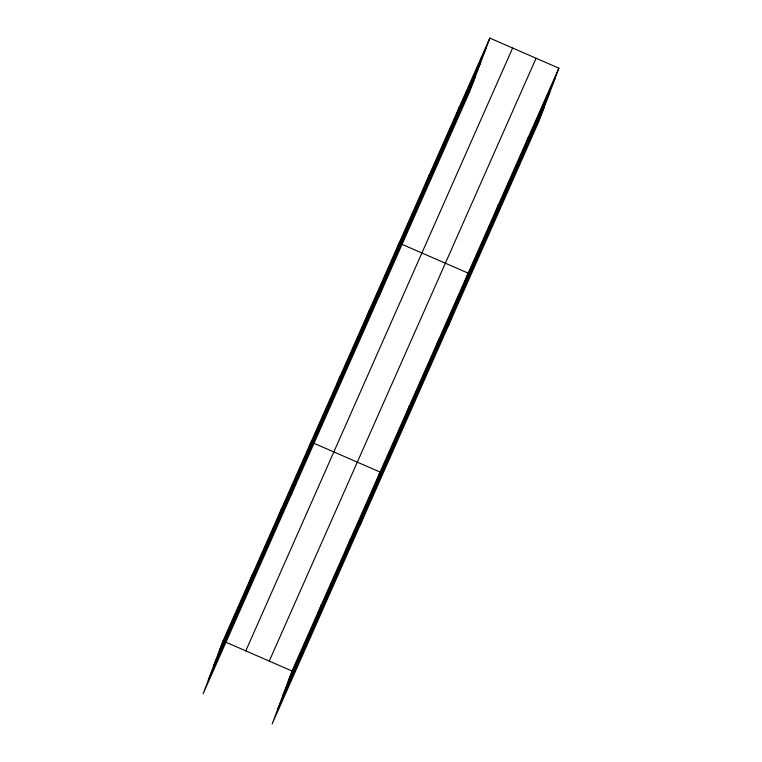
<?xml version="1.0" encoding="UTF-8"?>
<svg xmlns="http://www.w3.org/2000/svg" width="762" height="762" viewBox="0 0 762 762"><rect width="100%" height="100%" fill="white"/><g stroke="black" fill="none" stroke-linecap="round" stroke-linejoin="round"><path stroke-width="1.14" d="M489.842 38.1L222.99 640.947L203.111 693.83L469.964 90.983L489.842 38.1L558.889 68.17L539.01 121.053L272.158 723.9L292.037 671.017L558.889 68.17M248.574 584.664L252.346 574.634M277.93 518.351L281.702 508.321M291.17 494.89L311.048 442.008L380.095 472.078L360.226 524.961M336.633 385.724L340.404 375.695M365.989 319.411L369.76 309.382M379.228 295.951L399.107 243.068L468.154 273.139L448.285 326.022M425.577 184.775L429.349 174.746M455.828 116.453L459.591 106.423M317.621 614.734L321.393 604.704M346.977 548.421L350.749 538.391M405.679 415.795L409.451 405.765M435.035 349.482L438.807 339.452M494.633 214.846L498.405 204.816M524.875 146.523L528.647 136.493M219.218 650.977L486.07 48.13M213.903 665.121L480.755 62.274M208.426 679.685L475.278 76.838M245.774 650.872L512.626 48.025M269.253 661.092L536.096 58.245M288.265 681.047L555.117 78.2M282.95 695.192L549.802 92.345M277.473 709.755L544.325 106.909M222.99 640.947L292.037 671.017"/></g></svg>
